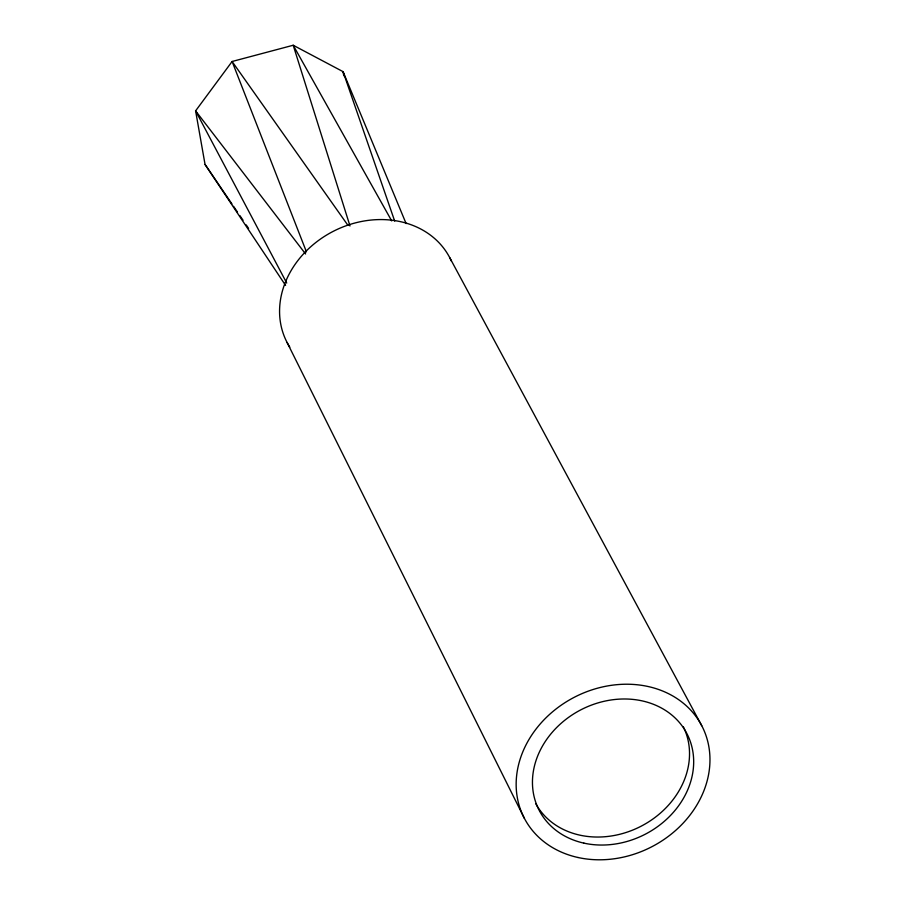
<?xml version="1.0" encoding="UTF-8"?>
<svg xmlns="http://www.w3.org/2000/svg" width="905" height="905" viewBox="0 0 905 905"><rect width="100%" height="100%" fill="white"/><g stroke="black" fill="none" stroke-linecap="round" stroke-linejoin="round"><path stroke-width="1.36" d="M305.573 253.966L195.604 110.863L232.11 61.495L293.197 45.25L343.063 71.653L406.119 223.603M347.995 225.413L232.11 61.495L306.444 251.873M286.727 283.05L195.604 110.863L205.05 164.45L231.963 203.964M233.547 206.295L237.495 212.109M239.87 215.594L243.038 220.243M246.205 224.893L248.581 228.377M205.05 164.45L285.573 285.403M391.718 220.922L293.197 45.25L349.997 225.99M449.683 257.563L701.726 725.674M287.111 342.52L524.391 818.358M394.693 221.092L343.063 71.653L343.787 75.771M683.309 726.704A83.226 70.036 -27.4 0 1 641.441 826.039A83.226 70.036 -27.4 0 1 535.817 803.787M289.804 347.169A91.71 77.174 -27.4 0 1 331.852 232.065A91.71 77.174 -27.4 0 1 451.437 261.172M583.895 843.132A83.226 70.036 -27.4 0 0 692.732 750.833A83.226 70.036 -27.4 0 0 562.559 722.077A83.226 70.036 -27.4 0 0 583.895 843.132M578.001 857.499A100.048 84.188 -27.4 0 0 708.83 746.546A100.048 84.188 -27.4 0 0 552.344 711.986A100.048 84.188 -27.4 0 0 578.001 857.499"/></g></svg>
